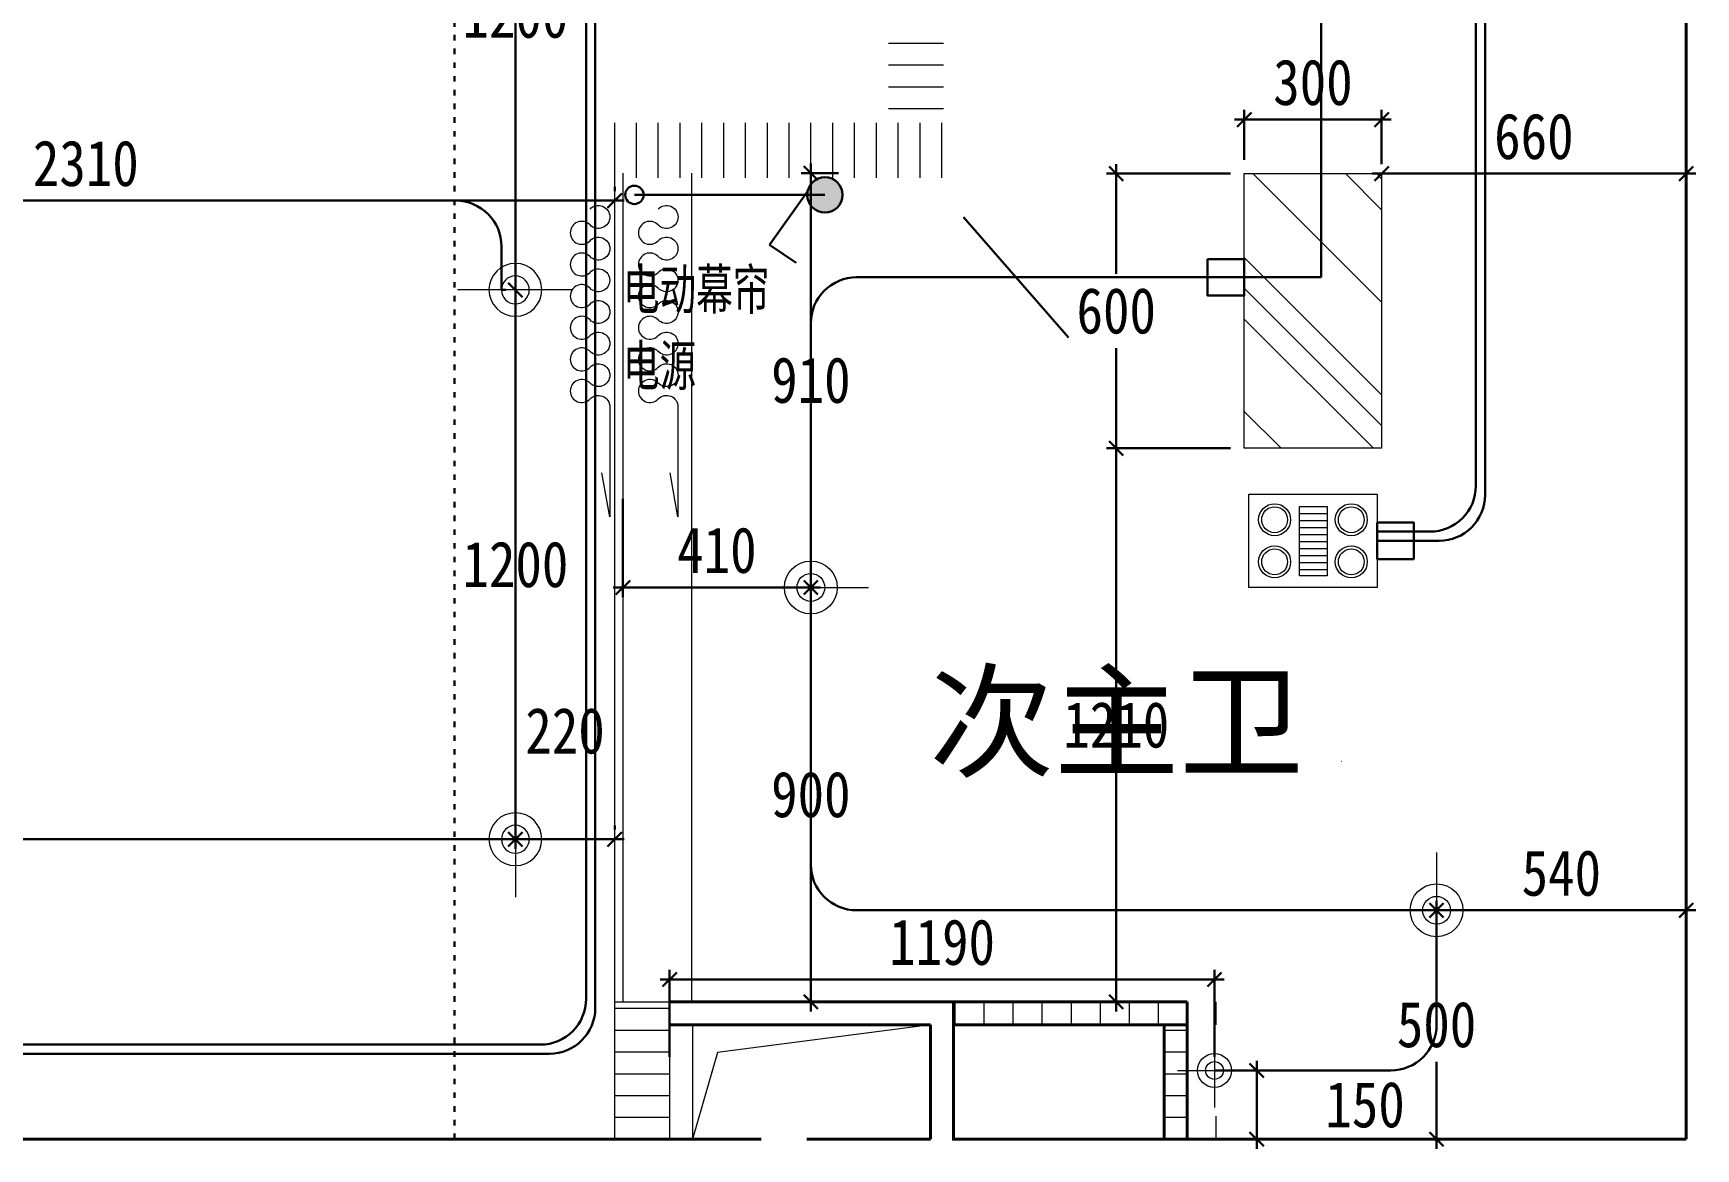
# Model space of a CAD drawing. Header units: millimetres. Extents: x -64529 to 3079702, y -28926 to 77119.
# Drawn here: x -31578 to -27947, y 35786 to 38223 of the extents above; entities that cross this region are included whole.
import ezdxf

# ---------------------------------------------------------------- set-up
doc = ezdxf.new("R2010")
doc.units = ezdxf.units.MM
doc.header["$LTSCALE"] = 10
doc.linetypes.add('ACAD_ISO03W100', pattern=[30, 12, -18])
doc.layers.get('0').update_dxf_attribs({"color": 255})
doc.layers.get('Defpoints').update_dxf_attribs({"color": 255})
for name, color, linetype, lineweight in [('1浅浅', 251, 'Continuous', 20), ('1灯位开关布线图', 1, 'Continuous', 30), ('1灯位开关布置图', 5, 'Continuous', 30), ('1灯具', 2, 'Continuous', 30), ('灯具', 52, 'Continuous', 0)]:
    doc.layers.add(name, color=color, linetype=linetype, lineweight=lineweight)
doc.layers.add('图例及功率参数表', color=252, linetype='Continuous')
doc.styles.add('_THVAC_DIM', font='SIMPLEX', dxfattribs={"width": 0.8, "height": 3.5, "bigfont": 'HZTXT'})
doc.styles.add('夏建东', font='', dxfattribs={"width": 0.85})
doc.styles.add('宋体', font='', dxfattribs={"height": 2.5})
doc.styles.get('夏建东').set_extended_font_data('SimSun')
doc.styles.get('宋体').set_extended_font_data('SimSun')
doc.dimstyles.new('g', dxfattribs={"dimtxt": 100, "dimasz": 31, "dimexe": 21, "dimexo": 30, "dimgap": 31, "dimtad": 1, "dimtih": 1, "dimtoh": 1, "dimdec": 0, "dimrnd": 10, "dimdsep": 46, "dimtxsty": '夏建东', "dimblk": 'OBLIQUE', "dimcen": 2.5, "dimdle": 21, "dimclrd": 5, "dimclre": 5, "dimclrt": 5, "dimadec": 0, "dimazin": 0, "dimtfac": 1, "dimtdec": 0, "dimtmove": 2, "dimatfit": 3, "dimldrblk": 'DOT', "dimfxl": 300, "dimlwd": -1, "dimlwe": -1, "dimarcsym": 1})

# ---------------------------------------------------------------- blocks, each defined once
blk = doc.blocks.new('_Oblique')
at = {"color": 0, "linetype": 'ByBlock', "lineweight": -2}
blk.add_line((-0.5, -0.5), (0.5, 0.5), dxfattribs=at)
blk = doc.blocks.new('*D439')
at = {"layer": '1灯位开关布置图', "color": 5, "transparency": 16777216}
for p, q in [((-29819.3, 37917.2), (-29900.8, 37917.2)), ((-29879.8, 37938.2), (-29879.8, 37545.7)), ((-29879.8, 36991.2), (-29879.8, 37383.7)), ((-29909.8, 37012.2), (-29900.8, 37012.2))]:
    blk.add_line(p, q, dxfattribs=at)
at = {"layer": 'Defpoints', "color": 0, "lineweight": 30, "transparency": 16777216}
for p in [(-29789.3, 37917.2), (-29879.8, 37012.2), (-29879.8, 37012.2)]:
    blk.add_point(p, dxfattribs=at)
at = {"layer": '1灯位开关布置图', "color": 5, "transparency": 16777216, "xscale": 31, "yscale": 31, "zscale": 31}
for p, rotation in [((-29879.8, 37917.2), 90), ((-29879.8, 37012.2), 270)]:
    blk.add_blockref('_Oblique', p, dxfattribs=dict(at, rotation=rotation))
at = {"layer": '1灯位开关布置图', "color": 5, "transparency": 16777216, "insert": (-29879.8, 37464.7), "char_height": 100, "attachment_point": 5, "style": '夏建东'}
blk.add_mtext('910', dxfattribs=at)
blk = doc.blocks.new('_Dot')
at = {"color": 0, "linetype": 'ByBlock', "lineweight": -2}
blk.add_line((-0.5, 0), (-1, 0), dxfattribs=at)
at = {"color": 0, "linetype": 'ByBlock', "const_width": 0.5}
blk.add_lwpolyline([(-0.25, 0, 1), (0.25, 0, 1)], format="xyb", close=True, dxfattribs=at)
blk = doc.blocks.new('*D440')
at = {"layer": '1灯位开关布置图', "color": 5, "transparency": 16777216}
for p, q in [((-29909.9, 37012.1), (-29900.9, 37012.1)), ((-29879.9, 37033.1), (-29879.9, 36640.6)), ((-29879.9, 36086.2), (-29879.9, 36478.6)), ((-29861.5, 36107.2), (-29858.9, 36107.2))]:
    blk.add_line(p, q, dxfattribs=at)
at = {"layer": 'Defpoints', "color": 0, "lineweight": 30, "transparency": 16777216}
for p in [(-29879.9, 37012.1), (-29891.5, 36107.2), (-29879.9, 36107.2)]:
    blk.add_point(p, dxfattribs=at)
at = {"layer": '1灯位开关布置图', "color": 5, "transparency": 16777216, "xscale": 31, "yscale": 31, "zscale": 31}
for p, rotation in [((-29879.9, 37012.1), 90), ((-29879.9, 36107.2), 270)]:
    blk.add_blockref('_Oblique', p, dxfattribs=dict(at, rotation=rotation))
at = {"layer": '1灯位开关布置图', "color": 5, "transparency": 16777216, "insert": (-29879.9, 36559.6), "char_height": 100, "attachment_point": 5, "style": '夏建东'}
blk.add_mtext('900', dxfattribs=at)
blk = doc.blocks.new('*D441')
at = {"layer": '1灯位开关布置图', "color": 5, "transparency": 16777216}
for p, q in [((-30290.3, 37205.9), (-30290.3, 36991.2)), ((-29879.8, 37042.2), (-29879.8, 37033.2)), ((-30311.3, 37012.2), (-29858.8, 37012.2))]:
    blk.add_line(p, q, dxfattribs=at)
at = {"layer": 'Defpoints', "color": 0, "lineweight": 30, "transparency": 16777216}
for p in [(-30290.3, 37235.9), (-29879.8, 37012.2), (-29879.8, 37012.2)]:
    blk.add_point(p, dxfattribs=at)
at = {"layer": '1灯位开关布置图', "color": 5, "transparency": 16777216, "xscale": 31, "yscale": 31, "zscale": 31, "rotation": 180}
blk.add_blockref('_Oblique', (-30290.3, 37012.2), dxfattribs=at)
at = {"layer": '1灯位开关布置图', "color": 5, "transparency": 16777216, "xscale": 31, "yscale": 31, "zscale": 31}
blk.add_blockref('_Oblique', (-29879.8, 37012.2), dxfattribs=at)
at = {"layer": '1灯位开关布置图', "color": 5, "transparency": 16777216, "insert": (-30085, 37093.2), "char_height": 100, "attachment_point": 5, "style": '夏建东'}
blk.add_mtext('410', dxfattribs=at)
blk = doc.blocks.new('*D442')
at = {"layer": '1灯位开关布置图', "color": 5, "transparency": 16777216}
for p, q in [((-28933.3, 37946.2), (-28933.3, 38055.2)), ((-28633.3, 37946.2), (-28633.3, 38055.2)), ((-28954.3, 38034.2), (-28612.3, 38034.2))]:
    blk.add_line(p, q, dxfattribs=at)
at = {"layer": 'Defpoints', "color": 0, "lineweight": 30, "transparency": 16777216}
for p in [(-28633.3, 38034.2), (-28933.3, 37916.2), (-28633.3, 37916.2)]:
    blk.add_point(p, dxfattribs=at)
at = {"layer": '1灯位开关布置图', "color": 5, "transparency": 16777216, "xscale": 31, "yscale": 31, "zscale": 31, "rotation": 180}
blk.add_blockref('_Oblique', (-28933.3, 38034.2), dxfattribs=at)
at = {"layer": '1灯位开关布置图', "color": 5, "transparency": 16777216, "xscale": 31, "yscale": 31, "zscale": 31}
blk.add_blockref('_Oblique', (-28633.3, 38034.2), dxfattribs=at)
at = {"layer": '1灯位开关布置图', "color": 5, "transparency": 16777216, "insert": (-28783.3, 38115.2), "char_height": 100, "attachment_point": 5, "style": '夏建东'}
blk.add_mtext('300', dxfattribs=at)
blk = doc.blocks.new('*D443')
at = {"layer": '1灯位开关布置图', "color": 5, "transparency": 16777216}
for p, q in [((-27968.3, 38004.2), (-27968.3, 37895.2)), ((-28633.3, 37946.2), (-28633.3, 37937.2)), ((-28654.3, 37916.2), (-27947.3, 37916.2))]:
    blk.add_line(p, q, dxfattribs=at)
at = {"layer": 'Defpoints', "color": 0, "lineweight": 30, "transparency": 16777216}
for p in [(-27968.3, 38034.2), (-28633.3, 37916.2), (-27968.3, 37916.2)]:
    blk.add_point(p, dxfattribs=at)
at = {"layer": '1灯位开关布置图', "color": 5, "transparency": 16777216, "xscale": 31, "yscale": 31, "zscale": 31, "rotation": 180}
blk.add_blockref('_Oblique', (-28633.3, 37916.2), dxfattribs=at)
at = {"layer": '1灯位开关布置图', "color": 5, "transparency": 16777216, "xscale": 31, "yscale": 31, "zscale": 31}
blk.add_blockref('_Oblique', (-27968.3, 37916.2), dxfattribs=at)
at = {"layer": '1灯位开关布置图', "color": 5, "transparency": 16777216, "insert": (-28300.8, 37997.2), "char_height": 100, "attachment_point": 5, "style": '夏建东'}
blk.add_mtext('660', dxfattribs=at)
blk = doc.blocks.new('*D444')
at = {"layer": '1灯位开关布置图', "color": 5, "transparency": 16777216}
for p, q in [((-28963.3, 37916.2), (-29233.9, 37916.2)), ((-29212.9, 37937.2), (-29212.9, 37697.2)), ((-29212.9, 37295.2), (-29212.9, 37535.2)), ((-28963.3, 37316.2), (-29233.9, 37316.2))]:
    blk.add_line(p, q, dxfattribs=at)
at = {"layer": 'Defpoints', "color": 0, "lineweight": 30, "transparency": 16777216}
for p in [(-28933.3, 37916.2), (-29212.9, 37316.2), (-28933.3, 37316.2)]:
    blk.add_point(p, dxfattribs=at)
at = {"layer": '1灯位开关布置图', "color": 5, "transparency": 16777216, "xscale": 31, "yscale": 31, "zscale": 31}
for p, rotation in [((-29212.9, 37916.2), 90), ((-29212.9, 37316.2), 270)]:
    blk.add_blockref('_Oblique', p, dxfattribs=dict(at, rotation=rotation))
at = {"layer": '1灯位开关布置图', "color": 5, "transparency": 16777216, "insert": (-29212.9, 37616.2), "char_height": 100, "attachment_point": 5, "style": '夏建东'}
blk.add_mtext('600', dxfattribs=at)
blk = doc.blocks.new('*D445')
at = {"layer": '1灯位开关布置图', "color": 5, "transparency": 16777216}
for p, q in [((-29212.9, 37337.2), (-29212.9, 36792.7)), ((-28963.3, 37316.2), (-29233.9, 37316.2)), ((-29212.9, 36086.2), (-29212.9, 36630.7)), ((-29088.3, 36107.2), (-29233.9, 36107.2))]:
    blk.add_line(p, q, dxfattribs=at)
at = {"layer": 'Defpoints', "color": 0, "lineweight": 30, "transparency": 16777216}
for p in [(-28933.3, 37316.2), (-29212.9, 36107.2), (-29058.3, 36107.2)]:
    blk.add_point(p, dxfattribs=at)
at = {"layer": '1灯位开关布置图', "color": 5, "transparency": 16777216, "xscale": 31, "yscale": 31, "zscale": 31}
for p, rotation in [((-29212.9, 37316.2), 90), ((-29212.9, 36107.2), 270)]:
    blk.add_blockref('_Oblique', p, dxfattribs=dict(at, rotation=rotation))
at = {"layer": '1灯位开关布置图', "color": 5, "transparency": 16777216, "insert": (-29212.9, 36711.7), "char_height": 100, "attachment_point": 5, "style": '夏建东'}
blk.add_mtext('1210', dxfattribs=at)
blk = doc.blocks.new('*D446')
at = {"layer": '1灯位开关布置图', "color": 5, "transparency": 16777216}
for p, q in [((-28513.3, 36210.9), (-28513.3, 36328.1)), ((-27968.3, 36210.9), (-27968.3, 36328.1)), ((-28534.3, 36307.1), (-27947.3, 36307.1))]:
    blk.add_line(p, q, dxfattribs=at)
at = {"layer": 'Defpoints', "color": 0, "lineweight": 30, "transparency": 16777216}
for p in [(-27968.3, 36307.1), (-28513.3, 36180.9), (-27968.3, 36180.9)]:
    blk.add_point(p, dxfattribs=at)
at = {"layer": '1灯位开关布置图', "color": 5, "transparency": 16777216, "xscale": 31, "yscale": 31, "zscale": 31, "rotation": 180}
blk.add_blockref('_Oblique', (-28513.3, 36307.1), dxfattribs=at)
at = {"layer": '1灯位开关布置图', "color": 5, "transparency": 16777216, "xscale": 31, "yscale": 31, "zscale": 31}
blk.add_blockref('_Oblique', (-27968.3, 36307.1), dxfattribs=at)
at = {"layer": '1灯位开关布置图', "color": 5, "transparency": 16777216, "insert": (-28240.8, 36388.1), "char_height": 100, "attachment_point": 5, "style": '夏建东'}
blk.add_mtext('540', dxfattribs=at)
blk = doc.blocks.new('*D447')
at = {"layer": '1灯位开关布置图', "color": 5, "transparency": 16777216}
for p, q in [((-28513.3, 36328.1), (-28513.3, 36138.2)), ((-28543.3, 36307.1), (-28534.3, 36307.1)), ((-28513.3, 35786.2), (-28513.3, 35976.2)), ((-28609.4, 35807.2), (-28492.3, 35807.2))]:
    blk.add_line(p, q, dxfattribs=at)
at = {"layer": 'Defpoints', "color": 0, "lineweight": 30, "transparency": 16777216}
for p in [(-28513.3, 36307.1), (-28639.4, 35807.2), (-28513.3, 35807.2)]:
    blk.add_point(p, dxfattribs=at)
at = {"layer": '1灯位开关布置图', "color": 5, "transparency": 16777216, "xscale": 31, "yscale": 31, "zscale": 31}
for p, rotation in [((-28513.3, 36307.1), 90), ((-28513.3, 35807.2), 270)]:
    blk.add_blockref('_Oblique', p, dxfattribs=dict(at, rotation=rotation))
at = {"layer": '1灯位开关布置图', "color": 5, "transparency": 16777216, "insert": (-28513.3, 36057.2), "char_height": 100, "attachment_point": 5, "style": '夏建东'}
blk.add_mtext('500', dxfattribs=at)
blk = doc.blocks.new('*D457')
at = {"layer": '1灯位开关布置图', "color": 5, "transparency": 16777216}
for p, q in [((-32618.3, 37887.2), (-32618.3, 37878.2)), ((-30308.3, 37887.2), (-30308.3, 37878.2)), ((-32639.3, 37857.2), (-30287.3, 37857.2))]:
    blk.add_line(p, q, dxfattribs=at)
at = {"layer": 'Defpoints', "color": 0, "lineweight": 30, "transparency": 16777216}
for p in [(-32618.3, 37857.2), (-30308.3, 37857.2), (-30308.3, 37857.2)]:
    blk.add_point(p, dxfattribs=at)
at = {"layer": '1灯位开关布置图', "color": 5, "transparency": 16777216, "xscale": 31, "yscale": 31, "zscale": 31, "rotation": 180}
blk.add_blockref('_Oblique', (-32618.3, 37857.2), dxfattribs=at)
at = {"layer": '1灯位开关布置图', "color": 5, "transparency": 16777216, "xscale": 31, "yscale": 31, "zscale": 31}
blk.add_blockref('_Oblique', (-30308.3, 37857.2), dxfattribs=at)
at = {"layer": '1灯位开关布置图', "color": 5, "transparency": 16777216, "insert": (-31463.3, 37938.2), "char_height": 100, "attachment_point": 5, "style": '夏建东'}
blk.add_mtext('2310', dxfattribs=at)
blk = doc.blocks.new('*D462')
at = {"layer": '1灯位开关布置图', "color": 5, "transparency": 16777216}
for p, q in [((-30555.1, 37662.2), (-30546.1, 37662.2)), ((-30525.1, 37683.2), (-30525.1, 37143.2)), ((-30525.1, 36441.2), (-30525.1, 36981.2)), ((-30555.1, 36462.2), (-30546.1, 36462.2))]:
    blk.add_line(p, q, dxfattribs=at)
at = {"layer": 'Defpoints', "color": 0, "lineweight": 30, "transparency": 16777216}
for p in [(-30525.1, 37662.2), (-30525.1, 37662.2), (-30525.1, 36462.2)]:
    blk.add_point(p, dxfattribs=at)
at = {"layer": '1灯位开关布置图', "color": 5, "transparency": 16777216, "xscale": 31, "yscale": 31, "zscale": 31}
for p, rotation in [((-30525.1, 37662.2), 90), ((-30525.1, 36462.2), 270)]:
    blk.add_blockref('_Oblique', p, dxfattribs=dict(at, rotation=rotation))
at = {"layer": '1灯位开关布置图', "color": 5, "transparency": 16777216, "insert": (-30525.1, 37062.2), "char_height": 100, "attachment_point": 5, "style": '夏建东'}
blk.add_mtext('1200', dxfattribs=at)
blk = doc.blocks.new('*D463')
at = {"layer": '1灯位开关布置图', "color": 5, "transparency": 16777216}
for p, q in [((-30555.1, 38862.2), (-30546.1, 38862.2)), ((-30525.1, 38883.2), (-30525.1, 38343.2)), ((-30525.1, 37641.2), (-30525.1, 38181.2)), ((-30555.1, 37662.2), (-30546.1, 37662.2))]:
    blk.add_line(p, q, dxfattribs=at)
at = {"layer": 'Defpoints', "color": 0, "lineweight": 30, "transparency": 16777216}
for p in [(-30525.1, 38862.2), (-30525.1, 38862.2), (-30525.1, 37662.2)]:
    blk.add_point(p, dxfattribs=at)
at = {"layer": '1灯位开关布置图', "color": 5, "transparency": 16777216, "xscale": 31, "yscale": 31, "zscale": 31}
for p, rotation in [((-30525.1, 38862.2), 90), ((-30525.1, 37662.2), 270)]:
    blk.add_blockref('_Oblique', p, dxfattribs=dict(at, rotation=rotation))
at = {"layer": '1灯位开关布置图', "color": 5, "transparency": 16777216, "insert": (-30525.1, 38262.2), "char_height": 100, "attachment_point": 5, "style": '夏建东'}
blk.add_mtext('1200', dxfattribs=at)
blk = doc.blocks.new('*D465')
at = {"layer": '1灯位开关布置图', "color": 5, "transparency": 16777216}
for p, q in [((-30525.1, 36492.2), (-30525.1, 36483.2)), ((-30308.3, 36492.2), (-30308.3, 36483.2)), ((-30546.1, 36462.2), (-30287.3, 36462.2))]:
    blk.add_line(p, q, dxfattribs=at)
at = {"layer": 'Defpoints', "color": 0, "lineweight": 30, "transparency": 16777216}
for p in [(-30525.1, 36462.2), (-30308.3, 36462.2), (-30308.3, 36462.2)]:
    blk.add_point(p, dxfattribs=at)
at = {"layer": '1灯位开关布置图', "color": 5, "transparency": 16777216, "xscale": 31, "yscale": 31, "zscale": 31, "rotation": 180}
blk.add_blockref('_Oblique', (-30525.1, 36462.2), dxfattribs=at)
at = {"layer": '1灯位开关布置图', "color": 5, "transparency": 16777216, "xscale": 31, "yscale": 31, "zscale": 31}
blk.add_blockref('_Oblique', (-30308.3, 36462.2), dxfattribs=at)
at = {"layer": '1灯位开关布置图', "color": 5, "transparency": 16777216, "insert": (-30416.7, 36698.7), "char_height": 100, "attachment_point": 5, "style": '夏建东'}
blk.add_mtext('220', dxfattribs=at)
blk = doc.blocks.new('*D788')
at = {"layer": '1灯位开关布置图', "color": 5}
for p, q in [((-28968.3, 35957.2), (-28885, 35957.2)), ((-28906, 35978.2), (-28906, 35786.2)), ((-28968.3, 35807.2), (-28885, 35807.2))]:
    blk.add_line(p, q, dxfattribs=at)
at = {"layer": 'Defpoints', "color": 0, "linetype": 'Continuous', "lineweight": 30}
for p in [(-28998.3, 35957.2), (-28998.3, 35807.2), (-28906, 35807.2)]:
    blk.add_point(p, dxfattribs=at)
at = {"layer": '1灯位开关布置图', "color": 5, "linetype": 'Continuous', "xscale": 31, "yscale": 31, "zscale": 31}
for p, rotation in [((-28906, 35957.2), 90), ((-28906, 35807.2), 270)]:
    blk.add_blockref('_Oblique', p, dxfattribs=dict(at, rotation=rotation))
at = {"layer": '1灯位开关布置图', "color": 5, "linetype": 'Continuous', "lineweight": 30, "insert": (-28669.5, 35882.2), "char_height": 100, "attachment_point": 5, "style": '夏建东'}
blk.add_mtext('150', dxfattribs=at)
blk = doc.blocks.new('*D789')
at = {"layer": '1灯位开关布置图', "color": 5}
for p, q in [((-30188.3, 35987.2), (-30188.3, 36177)), ((-28998.3, 35987.2), (-28998.3, 36177)), ((-28977.3, 36156), (-30209.3, 36156))]:
    blk.add_line(p, q, dxfattribs=at)
at = {"layer": 'Defpoints', "color": 0, "linetype": 'Continuous', "lineweight": 30}
for p in [(-30188.3, 36156), (-30188.3, 35957.2), (-28998.3, 35957.2)]:
    blk.add_point(p, dxfattribs=at)
at = {"layer": '1灯位开关布置图', "color": 5, "linetype": 'Continuous', "xscale": 31, "yscale": 31, "zscale": 31, "rotation": 180}
blk.add_blockref('_Oblique', (-30188.3, 36156), dxfattribs=at)
at = {"layer": '1灯位开关布置图', "color": 5, "linetype": 'Continuous', "xscale": 31, "yscale": 31, "zscale": 31}
blk.add_blockref('_Oblique', (-28998.3, 36156), dxfattribs=at)
at = {"layer": '1灯位开关布置图', "color": 5, "linetype": 'Continuous', "lineweight": 30, "insert": (-29593.3, 36237), "char_height": 100, "attachment_point": 5, "style": '夏建东'}
blk.add_mtext('1190', dxfattribs=at)
blk = doc.blocks.new('20180504.162427')
h = blk.add_hatch(color=7)
h.dxf.hatch_style = 1
edge = h.paths.add_edge_path()
edge.add_arc((38.5, 38.5), 38.5, 0, 360)
at = {"color": 7}
for p, q in [((159.5, 147.4), (101.3, 187.2)), ((76.3, 31.3), (159.5, 147.4))]:
    blk.add_line(p, q, dxfattribs=at)
blk.add_circle((38.5, 38.5), 38.5, dxfattribs=at)
blk = doc.blocks.new('3e344fc')
at = {"layer": '图例及功率参数表', "color": 2, "lineweight": 0}
for p, q in [((789283.6, 16827.9), (789283.6, 16575.6)), ((789157.4, 16701.8), (789409.7, 16701.8))]:
    blk.add_line(p, q, dxfattribs=at)
blk.add_circle((789283.6, 16701.8), 30.4, dxfattribs=at)
at = {"layer": '灯具', "color": 2, "lineweight": 0}
blk.add_circle((789283.6, 16701.8), 57.7, dxfattribs=at)
blk = doc.blocks.new('浴霸')
at = {"layer": '灯具', "lineweight": 15}
for p, q in [((627907.1, 218501, -4355.3), (627907.1, 218697.1, -4355.3)), ((627907.1, 218697.1, -4355.3), (628176.7, 218697.1, -4355.3)), ((628176.7, 218697.1, -4355.3), (628176.7, 218501, -4355.3)), ((628013.8, 218670.9, -4355.3), (628072, 218670.9, -4355.3)), ((628013.8, 218525.2, -4355.3), (628013.8, 218670.9, -4355.3)), ((628013.8, 218656.2, -4355.3), (628072, 218656.2, -4355.3)), ((628072, 218670.9, -4355.3), (628072, 218525.2, -4355.3)), ((628013.8, 218641.5, -4355.3), (628072, 218641.5, -4355.3)), ((628013.8, 218626.8, -4355.3), (628072, 218626.8, -4355.3)), ((628013.8, 218612.1, -4355.3), (628072, 218612.1, -4355.3)), ((628013.8, 218597.3, -4355.3), (628072, 218597.3, -4355.3)), ((628013.8, 218582.6, -4355.3), (628072, 218582.6, -4355.3)), ((628013.8, 218567.9, -4355.3), (628072, 218567.9, -4355.3)), ((628013.8, 218553.2, -4355.3), (628072, 218553.2, -4355.3)), ((628013.8, 218538.5, -4355.3), (628072, 218538.5, -4355.3)), ((628072, 218525.2, -4355.3), (628013.8, 218525.2, -4355.3)), ((628176.7, 218501, -4355.3), (627907.1, 218501, -4355.3))]:
    blk.add_line(p, q, dxfattribs=at)
for centre, radius in [((627961.4, 218643.3, -4355.3), 33.6), ((627961.4, 218643.3, -4355.3), 27.2), ((628122.4, 218643.3, -4355.3), 33.6), ((628122.4, 218643.3, -4355.3), 27.2), ((627961.4, 218554.8, -4355.3), 33.6), ((628122.4, 218554.8, -4355.3), 33.6), ((627961.4, 218554.8, -4355.3), 27.2), ((628122.4, 218554.8, -4355.3), 27.2)]:
    blk.add_circle(centre, radius, dxfattribs=at)

msp = doc.modelspace()

# ---------------------------------------------------------------- hatches: boundary and pattern name
at = {"layer": '1浅浅', "lineweight": 0}
h = msp.add_hatch(dxfattribs=at)
h.set_pattern_fill('ANSI31', color=256, scale=15, angle=135, style=0)
h.set_pattern_definition([(180, (470509.63, 48202.338), (-4e-15, -47.625), [])])
h.paths.add_polyline_path([(-29710.5, 38747.2), (-29590.5, 38747.2), (-29590.5, 38027.2), (-29710.5, 38027.2)])
h = msp.add_hatch(dxfattribs=at)
h.set_pattern_fill('ANSI31', color=256, scale=15, angle=45, style=0)
h.set_pattern_definition([(90, (-30308.255, 37907.2), (-47.625, 0), [])])
h.paths.add_polyline_path([(-30308.3, 38027.2), (-29590.5, 38027.2), (-29590.5, 37907.2), (-30308.3, 37907.2)])
h = msp.add_hatch(dxfattribs=at)
h.set_pattern_fill('ANSI31', color=256, scale=15, angle=135)
h.set_pattern_definition([(180, (-30308.255, 35807.24), (-4e-15, -47.625), [])])
h.paths.add_polyline_path([(-30308.3, 36107.2), (-30188.3, 36107.2), (-30188.3, 35807.2), (-30308.3, 35807.2)])
h = msp.add_hatch(dxfattribs=at)
h.set_pattern_fill('ANSI31', color=256, scale=20, angle=225, style=0)
h.set_pattern_definition([(270, (-19341.42, -676602.894), (63.5, -1e-14), [])])
h.paths.add_polyline_path([(-29568.3, 36107.2), (-29568.3, 36057.2), (-29058.3, 36057.3), (-29058.3, 36107.2)])
h = msp.add_hatch(dxfattribs=at)
h.set_pattern_fill('ANSI31', color=256, scale=20, angle=225, style=0)
h.set_pattern_definition([(270, (-29058.255, 36057.145), (63.5, -1e-14), [])])
h.paths.add_polyline_path([(-29058.3, 36057.1), (-28938.3, 36057.1), (-28938.3, 36107.1), (-29058.3, 36107.1)])
h = msp.add_hatch(dxfattribs=at)
h.set_pattern_fill('ANSI31', color=256, scale=15, angle=135)
h.set_pattern_definition([(180, (-29108.25, 35807.2), (-4e-15, -47.625), [])])
h.paths.add_polyline_path([(-29108.2, 36057.3), (-29058.3, 36057.3), (-29058.3, 35807.2), (-29108.2, 35807.2)])
h = msp.add_hatch(dxfattribs=at)
h.set_pattern_fill('ANSI31', color=256, scale=20, angle=225, style=0)
h.set_pattern_definition([(270, (-29058.255, 35807.2), (63.5, -1e-14), [])])
h.paths.add_polyline_path([(-29058.3, 35807.2), (-28938.3, 35807.2), (-28938.3, 35857.2), (-29058.3, 35857.2)])
at = {"layer": '1灯具', "lineweight": 5}
h = msp.add_hatch(dxfattribs=at)
h.set_pattern_fill('PLASTI', color=256, scale=60, angle=135, style=0)
h.set_pattern_definition([(135, (-28933.26, 36116.2), (-269.41, -269.41), []), (135, (-28966.93, 36082.54), (-269.41, -269.41), []), (135, (-29000.6, 36048.86), (-269.41, -269.41), []), (135, (-29101.63, 35947.83), (-269.41, -269.41), [])])
h.paths.add_polyline_path([(-28933.3, 37916.2), (-28933.3, 37316.2), (-28633.3, 37316.2), (-28633.3, 37916.2)])

# ---------------------------------------------------------------- linework, layer by layer
at = {"layer": '1浅浅', "lineweight": 40}
for p, q in [((-27968.3, 39867.2), (-27968.3, 37706.8)), ((-27968.3, 37867.2), (-27968.3, 35807.2)), ((-27968.3, 37170.5), (-27968.3, 35807.2)), ((-27968.3, 35807.2), (-27968.3, 36845.6)), ((-27968.3, 35807.2), (-27968.3, 36707.2)), ((-29058.3, 36107.2), (-30188.3, 36107.2)), ((-29568.3, 36107.2), (-29568.3, 35807.2)), ((-29058.3, 36107.2), (-29058.3, 35807.2)), ((-29618.2, 36057.2), (-30188.3, 36057.2)), ((-29618.3, 36057.2), (-29618.3, 35807.2)), ((-29058.3, 36057.2), (-29568.3, 36057.2)), ((-29108.3, 36057.3), (-29108.3, 35807.2)), ((-35228.3, 35807.2), (-29988.3, 35807.2)), ((-29888.3, 35807.2), (-29618.3, 35807.2)), ((-29571.5, 35807.2), (-27968.3, 35807.2)), ((-27968.3, 35807.2), (-29488.1, 35807.2)), ((-27968.3, 35807.2), (-28868.3, 35807.2))]:
    msp.add_line(p, q, dxfattribs=at)
at = {"layer": '1浅浅', "lineweight": 20}
for p, q in [((-27968.3, 37706.8), (-27968.3, 38717.2)), ((-27968.3, 37706.8), (-27968.3, 38717.2)), ((-29988.3, 35807.2), (-30308.3, 35807.2)), ((-29988.3, 35807.2), (-30308.3, 35807.2))]:
    msp.add_line(p, q, dxfattribs=at)
at = {"layer": '1浅浅', "lineweight": 0}
for p, q in [((-30308.3, 36107.2), (-30308.3, 37917.2)), ((-30290.3, 37917.2), (-30290.3, 36107.2)), ((-30138.3, 36057.2), (-30138.3, 35807.2)), ((-31122.3, 35807.2), (-31516.4, 35807.2))]:
    msp.add_line(p, q, dxfattribs=at)
at = {"layer": '1浅浅', "ltscale": 0.5}
msp.add_line((-30140.3, 37917.2), (-30140.3, 36107.2), dxfattribs=at)
at = {"layer": '1浅浅'}
for p, q in [((-28720.8, 36632.1), (-28721.6, 36632.3)), ((-29618.3, 36057.2), (-30084, 35996.8)), ((-30084, 35996.8), (-30138.3, 35807.2)), ((-29468.3, 35807.2), (-29568.3, 35807.2))]:
    msp.add_line(p, q, dxfattribs=at)
at = {"layer": '1浅浅', "lineweight": 5}
for p, q in [((-28998.3, 36037.9), (-28998.3, 35876.5)), ((-29079, 35957.2), (-28917.5, 35957.2))]:
    msp.add_line(p, q, dxfattribs=at)
at = {"layer": '1浅浅', "ltscale": 100}
msp.add_line((-28878.7, 35807.2), (-29468.3, 35807.2), dxfattribs=at)
at = {"layer": '1浅浅', "ltscale": 0.5}
for points in [[(-30362.1, 37838.8, -2.5), (-30362.1, 37804.2, 2.5), (-30362.1, 37769.6, -0.677033), (-30318.9, 37752.4, -0.677033), (-30362.1, 37735.1, 2.5), (-30362.1, 37700.5, -2.5), (-30362.1, 37666, 2.5), (-30362.1, 37631.4, -2.5), (-30362.1, 37596.8, 2.5), (-30362.1, 37562.3, -2.5), (-30362.1, 37527.7, 2.5), (-30362.1, 37493.2, -2.5), (-30362.1, 37458.6, 2.5), (-30362.1, 37424, -0.677033), (-30318.9, 37406.8), (-30318.9, 37166.5), (-30336.4, 37262.3)], [(-30213.2, 37838.8, -2.5), (-30213.2, 37804.2, 2.5), (-30213.2, 37769.6, -0.677033), (-30170, 37752.4, -0.677033), (-30213.2, 37735.1, 2.5), (-30213.2, 37700.5, -2.5), (-30213.2, 37666, 2.5), (-30213.2, 37631.4, -2.5), (-30213.2, 37596.8, 2.5), (-30213.2, 37562.3, -2.5), (-30213.2, 37527.7, 2.5), (-30213.2, 37493.2, -2.5), (-30213.2, 37458.6, 2.5), (-30213.2, 37424, -0.677033), (-30170, 37406.8), (-30170, 37166.5), (-30187.4, 37262.3)]]:
    msp.add_lwpolyline(points, format="xyb", dxfattribs=at)
at = {"layer": '1浅浅', "lineweight": 0}
msp.add_lwpolyline([(-30308.3, 36107.2), (-30188.3, 36107.2), (-30188.3, 35807.2), (-30308.3, 35807.2)], close=True, dxfattribs=at)
at = {"layer": '1浅浅', "lineweight": 5}
msp.add_circle((-28998.3, 35957.2), 19.4, dxfattribs=at)
at = {"layer": '1灯位开关布线图', "linetype": 'Continuous', "lineweight": 30}
for points in [[(-29658.3, 39759.8), (-30270.6, 39759.8, 0.414214), (-30370.6, 39659.8), (-30370.6, 36113.8, -0.414214), (-30470.6, 36013.8), (-33532.9, 36013.8)], [(-29658.3, 39739.8), (-30250.6, 39739.8, 0.414214), (-30350.6, 39639.8), (-30350.6, 36093.8, -0.414214), (-30450.6, 35993.8), (-33532.9, 35993.8)], [(-34753.3, 38862.2), (-34753.3, 36462.2), (-30525.1, 36462.2), (-30525.1, 39242.2, -0.414214), (-30425.1, 39342.2), (-30397.5, 39342.2)], [(-28427.5, 38624.9), (-28427.5, 37234.2, -0.414214), (-28527.5, 37134.2), (-28643, 37134.2)], [(-28407.5, 38624.9), (-28407.5, 37214.2, -0.414214), (-28507.5, 37114.2), (-28643, 37114.2)], [(-32618.3, 37857.2), (-30655.4, 37857.2, -0.414214), (-30555.4, 37757.2), (-30555.4, 37662.2)], [(-28765.5, 37689.7), (-29779.9, 37689.7, 0.414214), (-29879.9, 37589.7), (-29879.9, 36407.1, 0.414214), (-29779.9, 36307.1), (-28513.3, 36307.1)], [(-28513.3, 36307.1), (-28513.3, 36057.2, -0.414214), (-28613.3, 35957.2), (-28998.3, 35957.2)]]:
    msp.add_lwpolyline(points, format="xyb", dxfattribs=at)
for points in [[(-28765.5, 37689.7), (-28765.4, 38367.2)], [(-29849.1, 37869.8), (-30265.2, 37869.8)], [(-29317.4, 37558.5), (-29546.3, 37820.9)]]:
    msp.add_lwpolyline(points, dxfattribs=at)
at = {"layer": '1灯位开关布线图', "color": 1, "linetype": 'Continuous', "lineweight": 30}
for points in [[(-29013.3, 37729.7), (-28933.3, 37729.7), (-28933.3, 37649.7), (-29013.3, 37649.7)], [(-28643, 37154.2), (-28563, 37154.2), (-28563, 37074.2), (-28643, 37074.2)]]:
    msp.add_lwpolyline(points, close=True, dxfattribs=at)
at = {"layer": '1灯位开关布线图', "linetype": 'Continuous', "lineweight": 30}
msp.add_circle((-30265.2, 37869.8), 20, dxfattribs=at)
at = {"layer": '1灯具', "linetype": 'ACAD_ISO03W100', "ltscale": 0.1}
msp.add_line((-30658.3, 35807.2), (-30658.3, 39867.2), dxfattribs=at)
at = {"layer": '1灯具', "lineweight": 5}
for p, q in [((-29879.9, 37138.4), (-29879.9, 36886.1)), ((-30006.1, 37012.2), (-29753.8, 37012.2)), ((-28513.3, 36433.2), (-28513.3, 36180.9)), ((-28639.4, 36307.1), (-28387.1, 36307.1))]:
    msp.add_line(p, q, dxfattribs=at)
at = {"layer": '1灯具', "lineweight": 0}
msp.add_lwpolyline([(-28933.3, 37916.2), (-28633.3, 37916.2), (-28633.3, 37316.2), (-28933.3, 37316.2)], close=True, dxfattribs=at)
for centre in [(-29879.9, 37012.2), (-28513.3, 36307.1)]:
    msp.add_circle(centre, 57.7, dxfattribs=at)
at = {"layer": '1灯具', "lineweight": 5}
for centre in [(-29879.9, 37012.2), (-28513.3, 36307.1)]:
    msp.add_circle(centre, 30.4, dxfattribs=at)
at = {"layer": '1灯具', "lineweight": 15}
msp.add_circle((-28998.3, 35957.2), 37, dxfattribs=at)

# ---------------------------------------------------------------- block references
at = {"layer": '1灯位开关布线图', "color": 255, "rotation": 180}
msp.add_blockref('20180504.162427', (-29810.6, 37908.3), dxfattribs=at)
at = {"layer": '1灯具', "lineweight": 0, "xscale": -1}
for p in [(758758.5, 20960.5), (758758.5, 19760.5)]:
    msp.add_blockref('3e344fc', p, dxfattribs=at)
at = {"layer": '1灯具', "xscale": 1.040000000037253, "yscale": 1.040000000037253, "zscale": 1.040000000037253}
msp.add_blockref('浴霸', (-681946.8, -190228.8, 4529.5), dxfattribs=at)

# ---------------------------------------------------------------- texts
at = {"layer": '1浅浅', "lineweight": 5, "style": '宋体'}
msp.add_text('次主卫', height=200, dxfattribs=at).set_placement((-29621.4, 36619.2))
at = {"layer": '1灯位开关布线图', "linetype": 'Continuous', "lineweight": 30, "insert": (-30290.3, 37710), "char_height": 100, "width": 391.501, "attachment_point": 1, "style": '_THVAC_DIM'}
msp.add_mtext('电动幕帘电源', dxfattribs=at)

# ---------------------------------------------------------------- dimensions: what is measured, and where the dimension line sits
at = {"layer": '1灯位开关布置图'}
for base, p1, p2, picture, middle in [((-30525.1, 38862.2), (-30525.1, 37662.2), (-30525.1, 38862.2), '*D463', (-30525.1, 38262.2)), ((-29879.8, 37012.2), (-29789.3, 37917.2), (-29879.8, 37012.2), '*D439', (-29879.8, 37464.7)), ((-29212.9, 37316.2), (-28933.3, 37916.2), (-28933.3, 37316.2), '*D444', (-29212.9, 37616.2)), ((-30525.1, 37662.2), (-30525.1, 36462.2), (-30525.1, 37662.2), '*D462', (-30525.1, 37062.2)), ((-29212.9, 36107.2), (-28933.3, 37316.2), (-29058.3, 36107.2), '*D445', (-29212.9, 36711.7)), ((-29879.9, 36107.2), (-29879.9, 37012.1), (-29891.5, 36107.2), '*D440', (-29879.9, 36559.6)), ((-28513.3, 35807.2), (-28513.3, 36307.1), (-28639.4, 35807.2), '*D447', (-28513.3, 36057.2))]:
    dim = msp.add_linear_dim(base=base, p1=p1, p2=p2, angle=90, dimstyle='g', dxfattribs=at)
    dim.commit()
    dim.dimension.update_dxf_attribs({"geometry": picture, "text_midpoint": middle})
for base, p1, p2, picture, middle in [((-28633.3, 38034.2), (-28933.3, 37916.2), (-28633.3, 37916.2), '*D442', (-28783.3, 38115.2)), ((-27968.3, 37916.2), (-28633.3, 37916.2), (-27968.3, 38034.2), '*D443', (-28300.8, 37997.2)), ((-30308.3, 37857.2), (-32618.3, 37857.2), (-30308.3, 37857.2), '*D457', (-31463.3, 37938.2)), ((-29879.7919, 37012.2202), (-30290.255, 37235.9499), (-29879.7919, 37012.2202), '*D441', (-30085.0235, 37093.2202)), ((-30308.3, 36462.2), (-30525.1, 36462.2), (-30308.3, 36462.2), '*D465', (-30416.7, 36698.7)), ((-27968.3, 36307.1), (-28513.3, 36180.9), (-27968.3, 36180.9), '*D446', (-28240.8, 36388.1))]:
    dim = msp.add_linear_dim(base=base, p1=p1, p2=p2, dimstyle='g', dxfattribs=at)
    dim.commit()
    dim.dimension.update_dxf_attribs({"geometry": picture, "text_midpoint": middle})
at = {"layer": '1灯位开关布置图', "linetype": 'Continuous', "lineweight": 30}
dim = msp.add_linear_dim(base=(-30188.3, 36156), p1=(-28998.3, 35957.2), p2=(-30188.3, 35957.2), dimstyle='g', override={"dimzin": 0, "dimfxlon": 1}, dxfattribs=at)
dim.commit()
dim.dimension.update_dxf_attribs({"geometry": '*D789', "text_midpoint": (-29593.3, 36237)})
dim = msp.add_linear_dim(base=(-28906, 35807.2), p1=(-28998.3, 35957.2), p2=(-28998.3, 35807.2), angle=90, dimstyle='g', override={"dimzin": 0, "dimfxlon": 1}, dxfattribs=at)
dim.commit()
dim.dimension.update_dxf_attribs({"geometry": '*D788', "text_midpoint": (-28669.5, 35882.2)})

doc.saveas('drawing.dxf')
